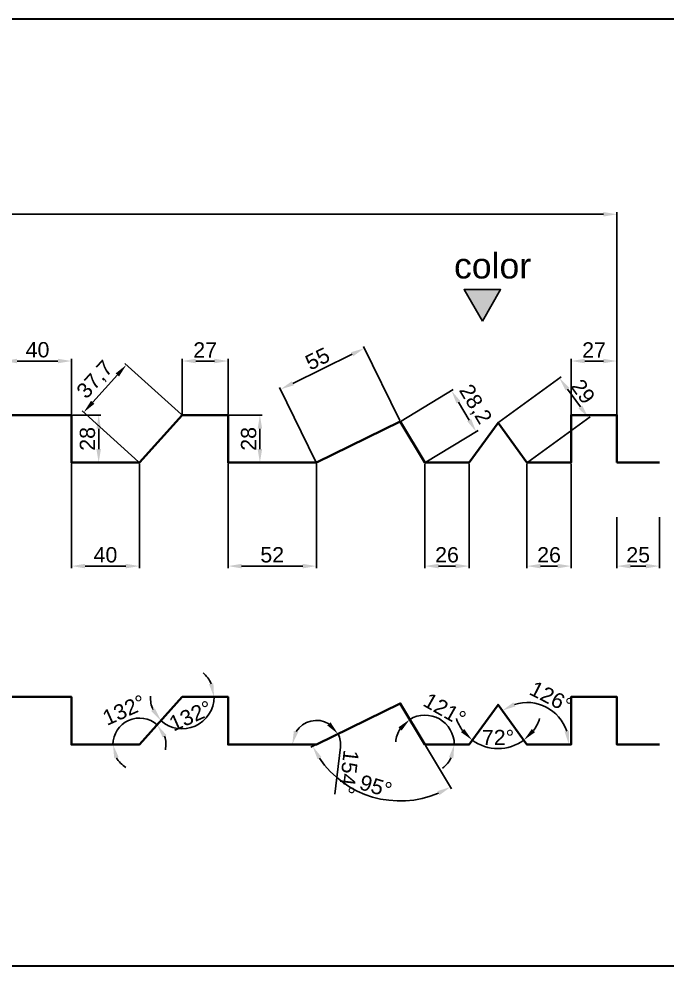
# Model space of a CAD drawing. Header units: millimetres. Extents: x 4334 to 41995838936, y 18500 to 30334.
# Drawn here: x 21024 to 21406, y 27913 to 28470 of the extents above; entities that cross this region are included whole.
import ezdxf

# ---------------------------------------------------------------- set-up
doc = ezdxf.new("R2010")
doc.units = ezdxf.units.MM
doc.layers.add('ANOTACIONES', color=7, linetype='Continuous', plot=False)
doc.layers.add('COTAS1', color=7, linetype='Continuous', lineweight=0)
doc.layers.add('FIBRA NEUTRA', color=1, linetype='Continuous', lineweight=40)
doc.layers.add('RECUADROS', color=253, linetype='Continuous')
doc.styles.get("Standard").update_dxf_attribs({"font": 'arial.ttf'})
doc.dimstyles.new('ISO-25', dxfattribs={"dimtxt": 9, "dimasz": 8, "dimexe": 1.25, "dimexo": 0.625, "dimgap": 2, "dimtad": 1, "dimdec": 1, "dimtxsty": 'Standard', "dimcen": 2.5, "dimadec": 0, "dimazin": 0, "dimtfac": 1, "dimtdec": 1, "dimtmove": 0, "dimatfit": 3, "dimfxl": 1, "dimarcsym": 0})

# ---------------------------------------------------------------- blocks, each defined once
blk = doc.blocks.new('*D435')
at = {"layer": 'COTAS1', "color": 0, "lineweight": -2, "transparency": 16777216}
for p, q in [((20511.26, 28217.56), (20511.26, 28356.38)), ((20519.26, 28355.13), (21368.33, 28355.13)), ((21376.33, 28237.56), (21376.33, 28356.38))]:
    blk.add_line(p, q, dxfattribs=at)
at = {"layer": 'COTAS1', "color": 0, "transparency": 16777216}
for points in [[(20519.26, 28356.47), (20519.26, 28353.8), (20511.26, 28355.13)], [(21368.33, 28356.47), (21368.33, 28353.8), (21376.33, 28355.13)]]:
    blk.add_solid(points, dxfattribs=at)
at = {"layer": 'Defpoints', "color": 0, "transparency": 16777216}
for p in [(21376.33, 28355.13), (21376.33, 28236.93), (20511.26, 28216.93)]:
    blk.add_point(p, dxfattribs=at)
at = {"layer": 'COTAS1', "color": 0, "transparency": 16777216, "insert": (20943.79, 28361.73), "char_height": 9, "attachment_point": 5}
blk.add_mtext('865', dxfattribs=at)
blk = doc.blocks.new('*D438')
at = {"layer": 'COTAS1', "color": 0, "lineweight": -2, "transparency": 16777216}
for p, q in [((21015.09, 28237.56), (21015.09, 28270)), ((21023.09, 28268.75), (21047.09, 28268.75)), ((21055.09, 28237.56), (21055.09, 28270))]:
    blk.add_line(p, q, dxfattribs=at)
at = {"layer": 'COTAS1', "color": 0, "transparency": 16777216}
for points in [[(21023.09, 28270.08), (21023.09, 28267.42), (21015.09, 28268.75)], [(21047.09, 28270.08), (21047.09, 28267.42), (21055.09, 28268.75)]]:
    blk.add_solid(points, dxfattribs=at)
at = {"layer": 'Defpoints', "color": 0, "transparency": 16777216}
for p in [(21055.09, 28268.75), (21015.09, 28236.93), (21055.09, 28236.93)]:
    blk.add_point(p, dxfattribs=at)
at = {"layer": 'COTAS1', "color": 0, "transparency": 16777216, "insert": (21035.09, 28275.34), "char_height": 9, "attachment_point": 5}
blk.add_mtext('40', dxfattribs=at)
blk = doc.blocks.new('*D439')
at = {"layer": 'COTAS1', "color": 0, "lineweight": -2, "transparency": 16777216}
for p, q in [((21120.3, 28237.56), (21120.3, 28270)), ((21128.3, 28268.75), (21139.3, 28268.75)), ((21147.3, 28237.56), (21147.3, 28270))]:
    blk.add_line(p, q, dxfattribs=at)
at = {"layer": 'COTAS1', "color": 0, "transparency": 16777216}
for points in [[(21128.3, 28270.08), (21128.3, 28267.42), (21120.3, 28268.75)], [(21139.3, 28270.08), (21139.3, 28267.42), (21147.3, 28268.75)]]:
    blk.add_solid(points, dxfattribs=at)
at = {"layer": 'Defpoints', "color": 0, "transparency": 16777216}
for p in [(21147.3, 28268.75), (21120.3, 28236.93), (21147.3, 28236.93)]:
    blk.add_point(p, dxfattribs=at)
at = {"layer": 'COTAS1', "color": 0, "transparency": 16777216, "insert": (21133.8, 28275.27), "char_height": 9, "attachment_point": 5}
blk.add_mtext('27', dxfattribs=at)
blk = doc.blocks.new('*D440')
at = {"layer": 'COTAS1', "color": 0, "lineweight": -2, "transparency": 16777216}
for p, q in [((21349.33, 28237.56), (21349.33, 28270)), ((21357.33, 28268.75), (21368.33, 28268.75)), ((21376.33, 28237.56), (21376.33, 28270))]:
    blk.add_line(p, q, dxfattribs=at)
at = {"layer": 'COTAS1', "color": 0, "transparency": 16777216}
for points in [[(21357.33, 28270.08), (21357.33, 28267.42), (21349.33, 28268.75)], [(21368.33, 28270.08), (21368.33, 28267.42), (21376.33, 28268.75)]]:
    blk.add_solid(points, dxfattribs=at)
at = {"layer": 'Defpoints', "color": 0, "transparency": 16777216}
for p in [(21376.33, 28268.75), (21349.33, 28236.93), (21376.33, 28236.93)]:
    blk.add_point(p, dxfattribs=at)
at = {"layer": 'COTAS1', "color": 0, "transparency": 16777216, "insert": (21362.83, 28275.27), "char_height": 9, "attachment_point": 5}
blk.add_mtext('27', dxfattribs=at)
blk = doc.blocks.new('*D442')
at = {"layer": 'COTAS1', "color": 0, "lineweight": -2, "transparency": 16777216}
for p, q in [((21323.33, 28208.31), (21323.33, 28146.8)), ((21349.33, 28208.31), (21349.33, 28146.8)), ((21331.33, 28148.05), (21341.33, 28148.05))]:
    blk.add_line(p, q, dxfattribs=at)
at = {"layer": 'COTAS1', "color": 0, "transparency": 16777216}
for points in [[(21331.33, 28149.38), (21331.33, 28146.71), (21323.33, 28148.05)], [(21341.33, 28149.38), (21341.33, 28146.71), (21349.33, 28148.05)]]:
    blk.add_solid(points, dxfattribs=at)
at = {"layer": 'Defpoints', "color": 0, "transparency": 16777216}
for p in [(21323.33, 28208.93), (21349.33, 28208.93), (21349.33, 28148.05)]:
    blk.add_point(p, dxfattribs=at)
at = {"layer": 'COTAS1', "color": 0, "transparency": 16777216, "insert": (21336.33, 28154.64), "char_height": 9, "attachment_point": 5}
blk.add_mtext('26', dxfattribs=at)
blk = doc.blocks.new('*D443')
at = {"layer": 'COTAS1', "color": 0, "lineweight": -2, "transparency": 16777216}
for p, q in [((21263.24, 28208.31), (21263.24, 28146.8)), ((21289.24, 28208.31), (21289.24, 28146.8)), ((21271.24, 28148.05), (21281.24, 28148.05))]:
    blk.add_line(p, q, dxfattribs=at)
at = {"layer": 'COTAS1', "color": 0, "transparency": 16777216}
for points in [[(21271.24, 28149.38), (21271.24, 28146.71), (21263.24, 28148.05)], [(21281.24, 28149.38), (21281.24, 28146.71), (21289.24, 28148.05)]]:
    blk.add_solid(points, dxfattribs=at)
at = {"layer": 'Defpoints', "color": 0, "transparency": 16777216}
for p in [(21263.24, 28208.93), (21289.24, 28208.93), (21289.24, 28148.05)]:
    blk.add_point(p, dxfattribs=at)
at = {"layer": 'COTAS1', "color": 0, "transparency": 16777216, "insert": (21276.24, 28154.64), "char_height": 9, "attachment_point": 5}
blk.add_mtext('26', dxfattribs=at)
blk = doc.blocks.new('*D444')
at = {"layer": 'COTAS1', "color": 0, "lineweight": -2, "transparency": 16777216}
for p, q in [((21147.3, 28208.31), (21147.3, 28146.8)), ((21199.3, 28208.31), (21199.3, 28146.8)), ((21155.3, 28148.05), (21191.3, 28148.05))]:
    blk.add_line(p, q, dxfattribs=at)
at = {"layer": 'COTAS1', "color": 0, "transparency": 16777216}
for points in [[(21155.3, 28149.38), (21155.3, 28146.71), (21147.3, 28148.05)], [(21191.3, 28149.38), (21191.3, 28146.71), (21199.3, 28148.05)]]:
    blk.add_solid(points, dxfattribs=at)
at = {"layer": 'Defpoints', "color": 0, "transparency": 16777216}
for p in [(21147.3, 28208.93), (21199.3, 28208.93), (21199.3, 28148.05)]:
    blk.add_point(p, dxfattribs=at)
at = {"layer": 'COTAS1', "color": 0, "transparency": 16777216, "insert": (21173.3, 28154.64), "char_height": 9, "attachment_point": 5}
blk.add_mtext('52', dxfattribs=at)
blk = doc.blocks.new('*D445')
at = {"layer": 'COTAS1', "color": 0, "lineweight": -2, "transparency": 16777216}
for p, q in [((21055.09, 28208.31), (21055.09, 28146.8)), ((21095.09, 28208.31), (21095.09, 28146.8)), ((21063.09, 28148.05), (21087.09, 28148.05))]:
    blk.add_line(p, q, dxfattribs=at)
at = {"layer": 'COTAS1', "color": 0, "transparency": 16777216}
for points in [[(21063.09, 28149.38), (21063.09, 28146.71), (21055.09, 28148.05)], [(21087.09, 28149.38), (21087.09, 28146.71), (21095.09, 28148.05)]]:
    blk.add_solid(points, dxfattribs=at)
at = {"layer": 'Defpoints', "color": 0, "transparency": 16777216}
for p in [(21055.09, 28208.93), (21095.09, 28208.93), (21095.09, 28148.05)]:
    blk.add_point(p, dxfattribs=at)
at = {"layer": 'COTAS1', "color": 0, "transparency": 16777216, "insert": (21075.09, 28154.64), "char_height": 9, "attachment_point": 5}
blk.add_mtext('40', dxfattribs=at)
blk = doc.blocks.new('*D454')
at = {"layer": 'COTAS1', "color": 0, "lineweight": -2, "transparency": 16777216}
for p, q in [((21055.72, 28236.93), (21072.36, 28236.93)), ((21071.11, 28228.93), (21071.11, 28216.93)), ((21055.72, 28208.93), (21072.36, 28208.93))]:
    blk.add_line(p, q, dxfattribs=at)
at = {"layer": 'COTAS1', "color": 0, "transparency": 16777216}
for points in [[(21069.77, 28228.93), (21072.44, 28228.93), (21071.11, 28236.93)], [(21069.77, 28216.93), (21072.44, 28216.93), (21071.11, 28208.93)]]:
    blk.add_solid(points, dxfattribs=at)
at = {"layer": 'Defpoints', "color": 0, "transparency": 16777216}
for p in [(21055.09, 28236.93), (21055.09, 28208.93), (21071.11, 28208.93)]:
    blk.add_point(p, dxfattribs=at)
at = {"layer": 'COTAS1', "color": 0, "transparency": 16777216, "insert": (21064.51, 28222.93), "char_height": 9, "attachment_point": 5, "rotation": 90}
blk.add_mtext('28', dxfattribs=at)
blk = doc.blocks.new('*D455')
at = {"layer": 'COTAS1', "color": 0, "lineweight": -2, "transparency": 16777216}
for p, q in [((21147.93, 28236.93), (21167.3, 28236.93)), ((21166.05, 28228.93), (21166.05, 28216.93)), ((21147.93, 28208.93), (21167.3, 28208.93))]:
    blk.add_line(p, q, dxfattribs=at)
at = {"layer": 'COTAS1', "color": 0, "transparency": 16777216}
for points in [[(21164.72, 28228.93), (21167.38, 28228.93), (21166.05, 28236.93)], [(21164.72, 28216.93), (21167.38, 28216.93), (21166.05, 28208.93)]]:
    blk.add_solid(points, dxfattribs=at)
at = {"layer": 'Defpoints', "color": 0, "transparency": 16777216}
for p in [(21147.3, 28236.93), (21147.3, 28208.93), (21166.05, 28208.93)]:
    blk.add_point(p, dxfattribs=at)
at = {"layer": 'COTAS1', "color": 0, "transparency": 16777216, "insert": (21159.45, 28222.93), "char_height": 9, "attachment_point": 5, "rotation": 90}
blk.add_mtext('28', dxfattribs=at)
blk = doc.blocks.new('*D460')
at = {"layer": 'COTAS1', "color": 0, "lineweight": -2, "transparency": 16777216}
for p, q in [((21119.84, 28237.35), (21086.52, 28267.35)), ((21082.1, 28260.56), (21067.59, 28244.46)), ((21094.63, 28209.35), (21061.31, 28239.35))]:
    blk.add_line(p, q, dxfattribs=at)
at = {"layer": 'COTAS1', "color": 0, "transparency": 16777216}
for points in [[(21081.11, 28261.46), (21083.09, 28259.67), (21087.45, 28266.51)], [(21066.6, 28245.35), (21068.58, 28243.56), (21062.24, 28238.51)]]:
    blk.add_solid(points, dxfattribs=at)
at = {"layer": 'Defpoints', "color": 0, "transparency": 16777216}
for p in [(21062.24, 28238.51), (21120.3, 28236.93), (21095.09, 28208.93)]:
    blk.add_point(p, dxfattribs=at)
at = {"layer": 'COTAS1', "color": 0, "transparency": 16777216, "insert": (21069.34, 28257.47), "char_height": 9, "attachment_point": 5, "rotation": 48}
blk.add_mtext('37,7', dxfattribs=at)
blk = doc.blocks.new('*D461')
at = {"layer": 'COTAS1', "color": 0, "lineweight": -2, "transparency": 16777216}
for p, q in [((21248.4, 28233.66), (21227, 28277.38)), ((21185.36, 28255.61), (21220.36, 28272.74)), ((21199.03, 28209.49), (21177.62, 28253.21))]:
    blk.add_line(p, q, dxfattribs=at)
at = {"layer": 'COTAS1', "color": 0, "transparency": 16777216}
for points in [[(21219.77, 28273.94), (21220.95, 28271.54), (21227.55, 28276.26)], [(21184.77, 28256.8), (21185.95, 28254.41), (21178.17, 28252.09)]]:
    blk.add_solid(points, dxfattribs=at)
at = {"layer": 'Defpoints', "color": 0, "transparency": 16777216}
for p in [(21227.55, 28276.26), (21248.67, 28233.1), (21199.3, 28208.93)]:
    blk.add_point(p, dxfattribs=at)
at = {"layer": 'COTAS1', "color": 0, "transparency": 16777216, "insert": (21199.97, 28270.08), "char_height": 9, "attachment_point": 5, "rotation": 26.084}
blk.add_mtext('55', dxfattribs=at)
blk = doc.blocks.new('*D421')
at = {"layer": 'COTAS1', "color": 0, "lineweight": -2, "transparency": 16777216}
for p, q in [((21249.21, 28233.42), (21279.93, 28251.95)), ((21289.3, 28233.98), (21282.99, 28244.45)), ((21263.78, 28209.25), (21294.5, 28227.78))]:
    blk.add_line(p, q, dxfattribs=at)
at = {"layer": 'COTAS1', "color": 0, "transparency": 16777216}
for points in [[(21284.13, 28245.14), (21281.85, 28243.76), (21278.86, 28251.3)], [(21290.45, 28234.67), (21288.16, 28233.29), (21293.43, 28227.13)]]:
    blk.add_solid(points, dxfattribs=at)
at = {"layer": 'Defpoints', "color": 0, "transparency": 16777216}
for p in [(21278.86, 28251.3), (21248.67, 28233.1), (21263.24, 28208.93)]:
    blk.add_point(p, dxfattribs=at)
at = {"layer": 'COTAS1', "color": 0, "transparency": 16777216, "insert": (21292.49, 28243.04), "char_height": 9, "attachment_point": 5, "rotation": 301.084}
blk.add_mtext('28,2', dxfattribs=at)
blk = doc.blocks.new('*D422')
at = {"layer": 'COTAS1', "color": 0, "lineweight": -2, "transparency": 16777216}
for p, q in [((21306.79, 28232.76), (21343.49, 28259.42)), ((21347.18, 28252.21), (21354.82, 28241.69)), ((21323.84, 28209.3), (21360.53, 28235.95))]:
    blk.add_line(p, q, dxfattribs=at)
at = {"layer": 'COTAS1', "color": 0, "transparency": 16777216}
for points in [[(21348.26, 28252.99), (21346.1, 28251.42), (21342.47, 28258.68)], [(21355.9, 28242.47), (21353.74, 28240.91), (21359.52, 28235.22)]]:
    blk.add_solid(points, dxfattribs=at)
at = {"layer": 'Defpoints', "color": 0, "transparency": 16777216}
for p in [(21359.52, 28235.22), (21306.29, 28232.39), (21323.33, 28208.93)]:
    blk.add_point(p, dxfattribs=at)
at = {"layer": 'COTAS1', "color": 0, "transparency": 16777216, "insert": (21356.33, 28250.83), "char_height": 9, "attachment_point": 5, "rotation": 305.9969}
blk.add_mtext('29', dxfattribs=at)
blk = doc.blocks.new('Color superior')
at = {"layer": 'ANOTACIONES'}
h = blk.add_hatch(color=256, dxfattribs=at)
h.dxf.hatch_style = 1
h.paths.add_polyline_path([(10.73, 18.59), (-10.73, 18.59), (0, 0)])
blk.add_lwpolyline([(0, 0), (10.73, 18.59), (-10.73, 18.59)], close=True, dxfattribs=at)
at = {"layer": 'ANOTACIONES', "insert": (-16.69, 40.1), "char_height": 15, "attachment_point": 1}
blk.add_mtext_dynamic_manual_height_columns('color', width=249.8044, gutter_width=75, heights=[0], dxfattribs=at)
blk = doc.blocks.new('*D426')
at = {"layer": 'COTAS1', "color": 0, "lineweight": -2, "transparency": 16777216}
for start, end in [(198.3873, 216.1952), (323.8048, 341.6126), (234.0031, 305.9969)]:
    blk.add_arc((21306.29, 28066.48), 25.84, start, end, dxfattribs=at)
at = {"layer": 'COTAS1', "color": 0, "transparency": 16777216}
for points in [[(21286.37, 28052.17), (21284.49, 28050.28), (21291.1, 28045.58)], [(21328.09, 28050.28), (21326.2, 28052.17), (21321.48, 28045.58)]]:
    blk.add_solid(points, dxfattribs=at)
at = {"layer": 'Defpoints', "color": 0, "transparency": 16777216}
for p in [(21306.29, 28066.48), (21306.29, 28066.48), (21289.24, 28043.02), (21300.92, 28041.2), (21323.33, 28043.02)]:
    blk.add_point(p, dxfattribs=at)
at = {"layer": 'COTAS1', "color": 0, "transparency": 16777216, "insert": (21306.29, 28047.16), "char_height": 9, "attachment_point": 5, "rotation": 360}
blk.add_mtext('72°', dxfattribs=at)
blk = doc.blocks.new('*D427')
at = {"layer": 'COTAS1', "color": 0, "lineweight": -2, "transparency": 16777216}
for start, end in [(24.6178, 49.2355), (178.7645, 203.3822), (228, 0)]:
    blk.add_arc((21120.3, 28071.02), 18.76, start, end, dxfattribs=at)
at = {"layer": 'COTAS1', "color": 0, "transparency": 16777216}
for points in [[(21138.66, 28079.12), (21136.06, 28078.55), (21139.06, 28071.02)], [(21104.16, 28064.35), (21102, 28062.8), (21107.75, 28057.08)]]:
    blk.add_solid(points, dxfattribs=at)
at = {"layer": 'Defpoints', "color": 0, "transparency": 16777216}
for p in [(21120.3, 28071.02), (21120.3, 28071.02), (21147.3, 28071.02), (21120.96, 28052.27), (21095.09, 28043.02)]:
    blk.add_point(p, dxfattribs=at)
at = {"layer": 'COTAS1', "color": 0, "transparency": 16777216, "insert": (21125.25, 28059.91), "char_height": 9, "attachment_point": 5, "rotation": 24}
blk.add_mtext('132°', dxfattribs=at)
blk = doc.blocks.new('*D429')
at = {"layer": 'COTAS1', "color": 0, "lineweight": -2, "transparency": 16777216}
for start, end in [(48, 180), (348.5282, 18.2641), (209.7359, 239.4718)]:
    blk.add_arc((21095.09, 28043.02), 15.59, start, end, dxfattribs=at)
at = {"layer": 'COTAS1', "color": 0, "transparency": 16777216}
for points in [[(21108.78, 28047.18), (21111.01, 28048.64), (21105.52, 28054.61)], [(21080.27, 28034.95), (21082.84, 28035.63), (21079.5, 28043.02)]]:
    blk.add_solid(points, dxfattribs=at)
at = {"layer": 'Defpoints', "color": 0, "transparency": 16777216}
for p in [(21120.3, 28071.02), (21094.55, 28058.6), (21055.09, 28043.02), (21095.09, 28043.02), (21095.09, 28043.02)]:
    blk.add_point(p, dxfattribs=at)
at = {"layer": 'COTAS1', "color": 0, "transparency": 16777216, "insert": (21086.07, 28063.29), "char_height": 9, "attachment_point": 5, "rotation": 24}
blk.add_mtext('132°', dxfattribs=at)
blk = doc.blocks.new('*D430')
at = {"layer": 'COTAS1', "color": 0, "lineweight": -2, "transparency": 16777216}
blk.add_line((21213.43, 28041.39), (21210.24, 28013.77), dxfattribs=at)
for start, end in [(58.7562, 147.3278), (353.4118, 26.084)]:
    blk.add_arc((21199.3, 28043.02), 14.22, start, end, dxfattribs=at)
at = {"layer": 'COTAS1', "color": 0, "transparency": 16777216}
for points in [[(21188.61, 28050.32), (21186.05, 28051.07), (21185.08, 28043.02)], [(21207.66, 28056.08), (21205.69, 28054.28), (21212.07, 28049.27)]]:
    blk.add_solid(points, dxfattribs=at)
at = {"layer": 'Defpoints', "color": 0, "transparency": 16777216}
for p in [(21248.67, 28067.19), (21190.41, 28054.12), (21147.3, 28043.02), (21199.3, 28043.02), (21199.3, 28043.02)]:
    blk.add_point(p, dxfattribs=at)
at = {"layer": 'COTAS1', "color": 0, "transparency": 16777216, "insert": (21218.39, 28026.82), "char_height": 9, "attachment_point": 5, "rotation": 263.4118}
blk.add_mtext('154°', dxfattribs=at)
blk = doc.blocks.new('*D431')
at = {"layer": 'COTAS1', "color": 0, "lineweight": -2, "transparency": 16777216}
for start, end in [(360, 121.084), (147.8319, 174.5798), (306.5043, 333.2521)]:
    blk.add_arc((21263.24, 28043.02), 17.29, start, end, dxfattribs=at)
at = {"layer": 'COTAS1', "color": 0, "transparency": 16777216}
for points in [[(21247.67, 28053.18), (21249.54, 28051.28), (21254.32, 28057.83)], [(21277.39, 28035.55), (21279.98, 28034.93), (21280.54, 28043.02)]]:
    blk.add_solid(points, dxfattribs=at)
at = {"layer": 'Defpoints', "color": 0, "transparency": 16777216}
for p in [(21248.67, 28067.19), (21276.42, 28054.22), (21263.24, 28043.02), (21263.24, 28043.02), (21289.24, 28043.02)]:
    blk.add_point(p, dxfattribs=at)
at = {"layer": 'COTAS1', "color": 0, "transparency": 16777216, "insert": (21274.95, 28063.75), "char_height": 9, "attachment_point": 5, "rotation": 330.542}
blk.add_mtext('121°', dxfattribs=at)
blk = doc.blocks.new('*D432')
at = {"layer": 'COTAS1', "color": 0, "lineweight": -2, "transparency": 16777216}
blk.add_arc((21323.33, 28043.02), 24.74, 18.6078, 107.3891, dxfattribs=at)
at = {"layer": 'COTAS1', "color": 0, "transparency": 16777216}
for points in [[(21316.54, 28065.44), (21315.34, 28067.82), (21308.79, 28063.04)], [(21348.1, 28051.13), (21345.47, 28050.7), (21348.07, 28043.02)]]:
    blk.add_solid(points, dxfattribs=at)
at = {"layer": 'Defpoints', "color": 0, "transparency": 16777216}
for p in [(21306.29, 28066.48), (21341.72, 28059.58), (21323.33, 28043.02), (21323.33, 28043.02), (21349.33, 28043.02)]:
    blk.add_point(p, dxfattribs=at)
at = {"layer": 'COTAS1', "color": 0, "transparency": 16777216, "insert": (21337.56, 28070.94), "char_height": 9, "attachment_point": 5, "rotation": 332.9985}
blk.add_mtext('126°', dxfattribs=at)
blk = doc.blocks.new('*D465')
at = {"layer": 'COTAS1', "color": 0, "lineweight": -2, "transparency": 16777216}
for p, q in [((21198.74, 28042.75), (21196.01, 28041.41)), ((21263.57, 28042.49), (21278.95, 28016.97))]:
    blk.add_line(p, q, dxfattribs=at)
blk.add_arc((21248.67, 28067.19), 57.39, 214.0776, 293.0904, dxfattribs=at)
at = {"layer": 'COTAS1', "color": 0, "transparency": 16777216}
for points in [[(21199.99, 28034.37), (21202.29, 28035.7), (21197.13, 28041.96)], [(21270.57, 28015.59), (21271.79, 28013.21), (21278.3, 28018.04)]]:
    blk.add_solid(points, dxfattribs=at)
at = {"layer": 'Defpoints', "color": 0, "transparency": 16777216}
for p in [(21248.67, 28067.19), (21248.67, 28067.19), (21199.3, 28043.02), (21263.24, 28043.02), (21218.05, 28018.66)]:
    blk.add_point(p, dxfattribs=at)
at = {"layer": 'COTAS1', "color": 0, "transparency": 16777216, "insert": (21234.32, 28018.47), "char_height": 9, "attachment_point": 5, "rotation": 343.584}
blk.add_mtext('95°', dxfattribs=at)
blk = doc.blocks.new('*D469')
at = {"layer": 'COTAS1', "color": 0, "lineweight": -2, "transparency": 16777216}
for p, q in [((21376.33, 28176.93), (21376.33, 28146.8)), ((21401.33, 28176.93), (21401.33, 28146.8)), ((21384.33, 28148.05), (21393.33, 28148.05))]:
    blk.add_line(p, q, dxfattribs=at)
at = {"layer": 'COTAS1', "color": 0, "transparency": 16777216}
for points in [[(21384.33, 28149.38), (21384.33, 28146.71), (21376.33, 28148.05)], [(21393.33, 28149.38), (21393.33, 28146.71), (21401.33, 28148.05)]]:
    blk.add_solid(points, dxfattribs=at)
at = {"layer": 'Defpoints', "color": 0, "transparency": 16777216}
for p in [(21376.33, 28177.55), (21401.33, 28177.55), (21401.33, 28148.05)]:
    blk.add_point(p, dxfattribs=at)
at = {"layer": 'COTAS1', "color": 0, "transparency": 16777216, "insert": (21388.83, 28154.64), "char_height": 9, "attachment_point": 5}
blk.add_mtext('25', dxfattribs=at)

msp = doc.modelspace()

# ---------------------------------------------------------------- linework, layer by layer
at = {"layer": 'FIBRA NEUTRA'}
msp.add_line((21376.33, 28208.93), (21401.33, 28208.93), dxfattribs=at)
for points in [[(21015.09, 28236.93), (21055.09, 28236.93), (21055.09, 28208.93), (21095.09, 28208.93), (21120.3, 28236.93), (21147.3, 28236.93), (21147.3, 28208.93), (21199.3, 28208.93), (21248.67, 28233.1), (21263.24, 28208.93), (21289.24, 28208.93), (21306.29, 28232.39), (21323.33, 28208.93), (21349.33, 28208.93), (21349.33, 28236.93), (21376.33, 28236.93), (21376.33, 28208.93)], [(21015.09, 28071.02), (21055.09, 28071.02), (21055.09, 28043.02), (21095.09, 28043.02), (21120.3, 28071.02), (21147.3, 28071.02), (21147.3, 28043.02), (21199.3, 28043.02), (21248.67, 28067.19), (21263.24, 28043.02), (21289.24, 28043.02), (21306.29, 28066.48), (21323.33, 28043.02), (21349.33, 28043.02), (21349.33, 28071.02), (21376.33, 28071.02), (21376.33, 28043.02), (21401.33, 28043.02)]]:
    msp.add_lwpolyline(points, dxfattribs=at)
at = {"layer": 'RECUADROS', "color": 0, "lineweight": 30}
msp.add_lwpolyline([(20137.94, 28470.09), (21958.21, 28470.09), (21958.21, 27912.64), (20137.94, 27912.64)], close=True, dxfattribs=at)

# ---------------------------------------------------------------- block references
at = {"layer": 'ANOTACIONES'}
msp.add_blockref('Color superior', (21297.07, 28292.23), dxfattribs=at)

# ---------------------------------------------------------------- dimensions: what is measured, and where the dimension line sits
at = {"layer": 'COTAS1'}
dim = msp.add_linear_dim(base=(21376.33, 28355.13), p1=(20511.26, 28216.93), p2=(21376.33, 28236.93), text='865', dimstyle='ISO-25', dxfattribs=at)
dim.commit()
dim.dimension.update_dxf_attribs({"geometry": '*D435', "text_midpoint": (20943.79, 28355.13), "dimtype": 160})
for base, p1, p2, picture, middle in [((21055.09, 28268.75), (21015.09, 28236.93), (21055.09, 28236.93), '*D438', (21035.09, 28275.34)), ((21147.3, 28268.75), (21120.3, 28236.93), (21147.3, 28236.93), '*D439', (21133.8, 28275.27)), ((21376.33, 28268.75), (21349.33, 28236.93), (21376.33, 28236.93), '*D440', (21362.83, 28275.27)), ((21095.09, 28148.05), (21055.09, 28208.93), (21095.09, 28208.93), '*D445', (21075.09, 28154.64)), ((21199.3, 28148.05), (21147.3, 28208.93), (21199.3, 28208.93), '*D444', (21173.3, 28154.64)), ((21289.24, 28148.05), (21263.24, 28208.93), (21289.24, 28208.93), '*D443', (21276.24, 28154.64)), ((21349.33, 28148.05), (21323.33, 28208.93), (21349.33, 28208.93), '*D442', (21336.33, 28154.64)), ((21401.33, 28148.05), (21376.33, 28177.55), (21401.33, 28177.55), '*D469', (21388.83, 28154.64))]:
    dim = msp.add_linear_dim(base=base, p1=p1, p2=p2, dimstyle='ISO-25', dxfattribs=at)
    dim.commit()
    dim.dimension.update_dxf_attribs({"geometry": picture, "text_midpoint": middle})
for p1, p2, distance, picture, middle in [((21199.3, 28208.93), (21248.67, 28233.1), 48.05, '*D461', (21199.97, 28270.08)), ((21120.3, 28236.93), (21095.09, 28208.93), -44.21, '*D460', (21069.34, 28257.47)), ((21306.29, 28232.39), (21323.33, 28208.93), 44.73, '*D422', (21356.33, 28250.83)), ((21263.24, 28208.93), (21248.67, 28233.1), -35.25, '*D421', (21292.49, 28243.04))]:
    dim = msp.add_aligned_dim(p1=p1, p2=p2, distance=distance, dimstyle='ISO-25', dxfattribs=at)
    dim.commit()
    dim.dimension.update_dxf_attribs({"geometry": picture, "text_midpoint": middle})
for base, p1, p2, picture, middle in [((21071.11, 28208.93), (21055.09, 28236.93), (21055.09, 28208.93), '*D454', (21064.51, 28222.93)), ((21166.05, 28208.93), (21147.3, 28236.93), (21147.3, 28208.93), '*D455', (21159.45, 28222.93))]:
    dim = msp.add_linear_dim(base=base, p1=p1, p2=p2, angle=90, dimstyle='ISO-25', dxfattribs=at)
    dim.commit()
    dim.dimension.update_dxf_attribs({"geometry": picture, "text_midpoint": middle})
for base, line1, line2, picture, middle in [((21120.96, 28052.27), ((21120.3, 28071.02), (21147.3, 28071.02)), ((21095.09, 28043.02), (21120.3, 28071.02)), '*D427', (21125.25, 28059.91)), ((21341.72, 28059.58), ((21323.33, 28043.02), (21349.33, 28043.02)), ((21306.29, 28066.48), (21323.33, 28043.02)), '*D432', (21337.56, 28070.94)), ((21094.55, 28058.6), ((21055.09, 28043.02), (21095.09, 28043.02)), ((21095.09, 28043.02), (21120.3, 28071.02)), '*D429', (21086.07, 28063.29)), ((21276.42, 28054.22), ((21263.24, 28043.02), (21289.24, 28043.02)), ((21248.67, 28067.19), (21263.24, 28043.02)), '*D431', (21274.95, 28063.75)), ((21190.41, 28054.12), ((21199.3, 28043.02), (21248.67, 28067.19)), ((21147.3, 28043.02), (21199.3, 28043.02)), '*D430', (21218.39, 28026.82)), ((21218.05, 28018.66), ((21248.67, 28067.19), (21263.24, 28043.02)), ((21199.3, 28043.02), (21248.67, 28067.19)), '*D465', (21234.32, 28018.47)), ((21300.92, 28041.2), ((21306.29, 28066.48), (21323.33, 28043.02)), ((21289.24, 28043.02), (21306.29, 28066.48)), '*D426', (21306.29, 28047.16))]:
    dim = msp.add_angular_dim_2l(base=base, line1=line1, line2=line2, dimstyle='ISO-25', dxfattribs=at)
    dim.commit()
    dim.dimension.update_dxf_attribs({"geometry": picture, "text_midpoint": middle})

doc.saveas('drawing.dxf')
